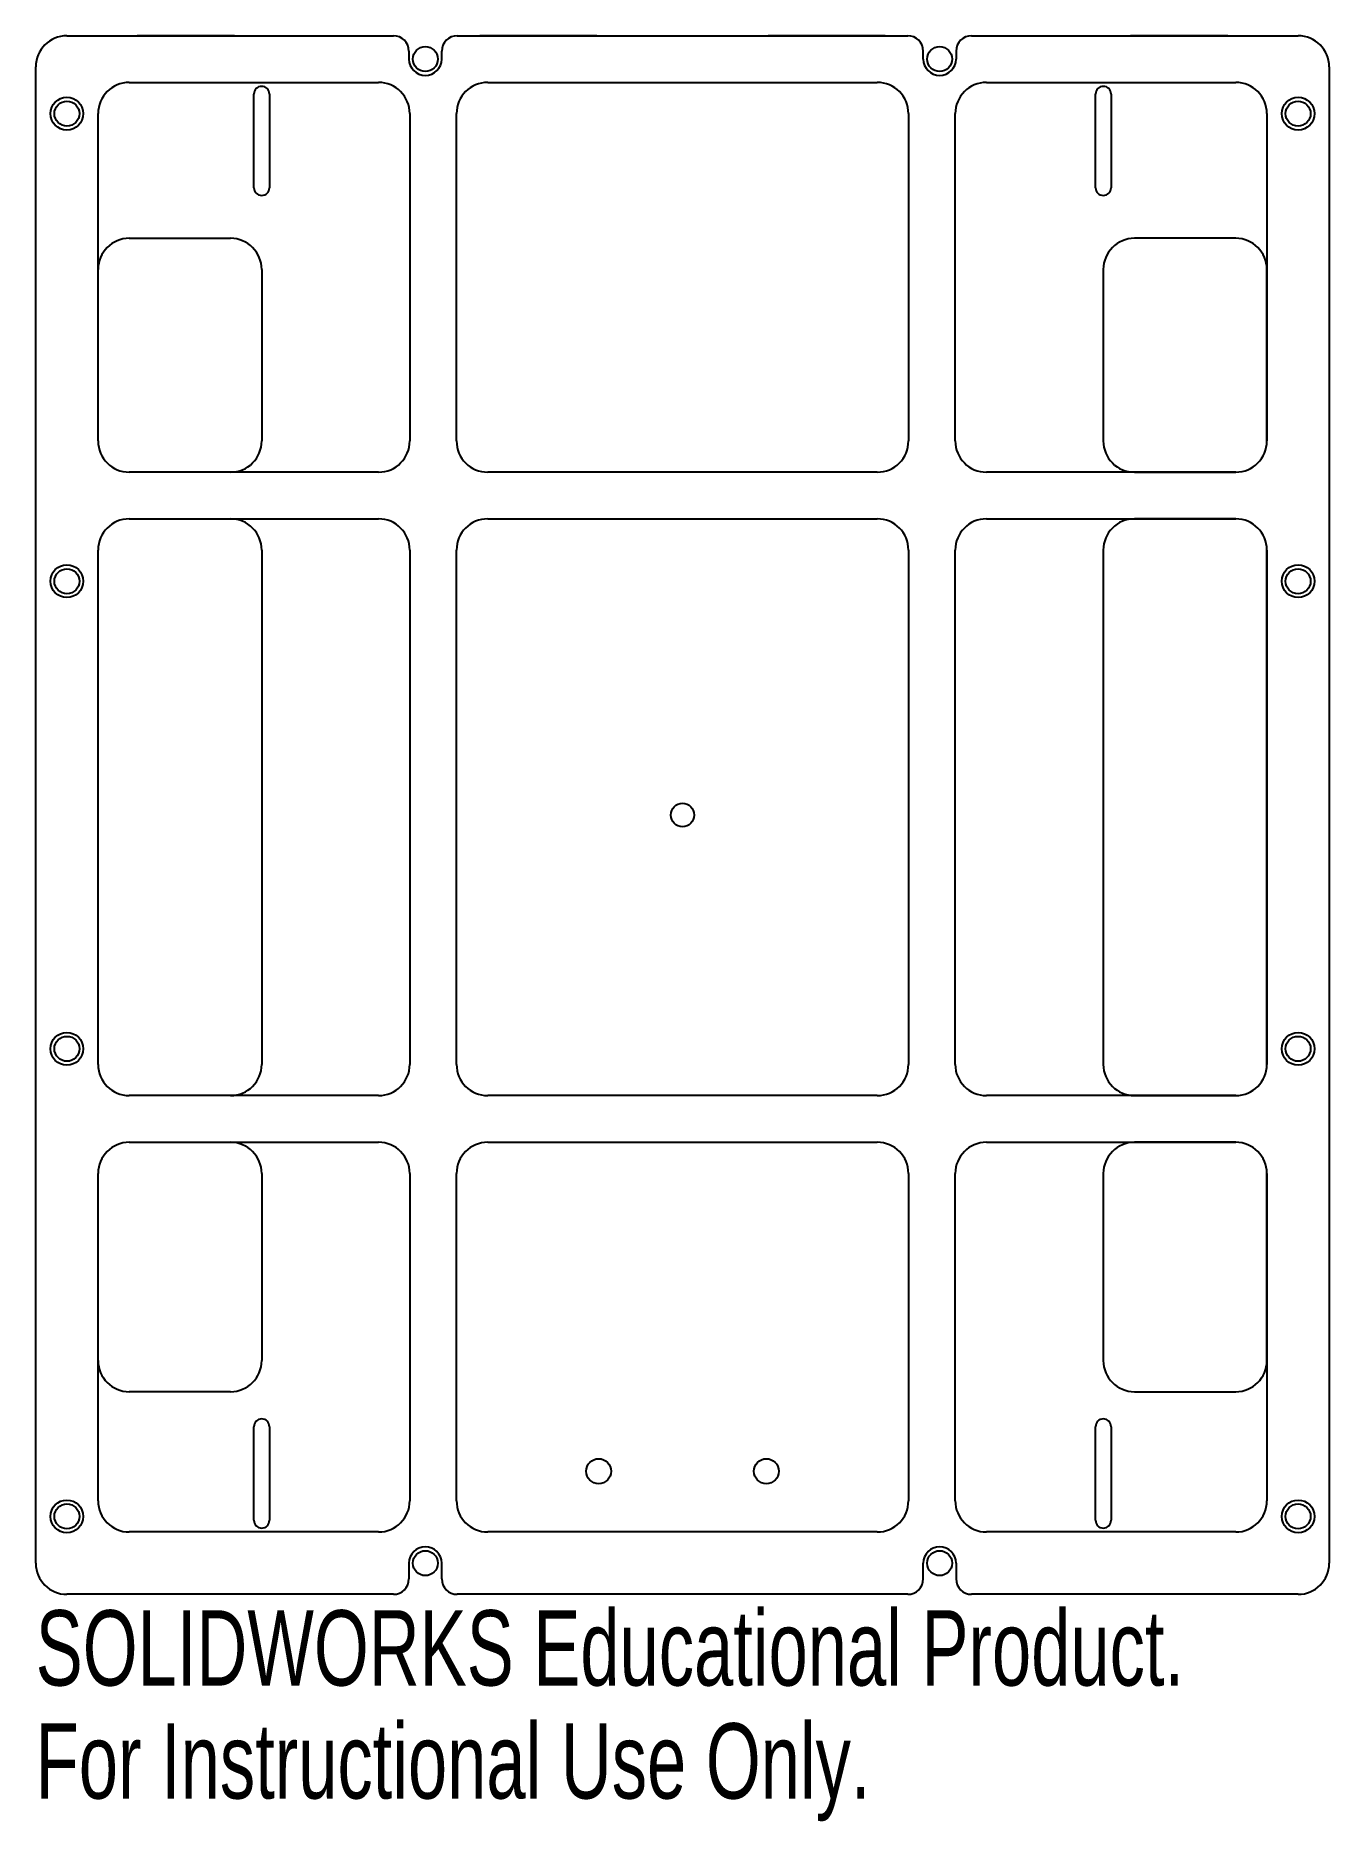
# Model space of a CAD drawing. Header units: millimetres. Extents: x -42 to 42, y -65 to 50.
import ezdxf

# ---------------------------------------------------------------- set-up
doc = ezdxf.new("R2010")
doc.units = ezdxf.units.MM
doc.styles.add('SLDTEXTSTYLE0', font='TXT', dxfattribs={"width": 0.7})

msp = doc.modelspace()

# ---------------------------------------------------------------- linework, layer by layer
at = {"color": 7, "linetype": 'Continuous', "lineweight": 25}
for p, q in [((-39.5, 50), (-18.55, 50)), ((-14.45, 50), (14.45, 50)), ((18.55, 50), (39.5, 50)), ((-17.55, 49), (-17.55, 48.5)), ((-15.45, 48.5), (-15.45, 49)), ((15.45, 48.5), (15.45, 49)), ((17.55, 49), (17.55, 48.5)), ((-41.5, -48), (-41.5, 48)), ((41.5, 48), (41.5, -48)), ((-27.5, 40.25), (-27.5, 46.25)), ((-26.5, 46.25), (-26.5, 40.25)), ((26.5, 40.25), (26.5, 46.25)), ((27.5, 46.25), (27.5, 40.25)), ((-35.5, 37), (-29, 37)), ((35.5, 37), (29, 37)), ((-37.5, 24), (-37.5, 35)), ((-27, 35), (-27, 24)), ((27, 35), (27, 24)), ((37.5, 24), (37.5, 35)), ((-29, 22), (-35.5, 22)), ((29, 22), (35.5, 22)), ((-35.5, 19), (-29, 19)), ((35.5, 19), (29, 19)), ((-37.5, -16), (-37.5, 17)), ((-27, 17), (-27, -16)), ((27, 17), (27, -16)), ((37.5, -16), (37.5, 17)), ((-29, -18), (-35.5, -18)), ((29, -18), (35.5, -18)), ((-35.5, -21), (-29, -21)), ((35.5, -21), (29, -21)), ((-37.5, -35), (-37.5, -23)), ((-27, -23), (-27, -35)), ((27, -23), (27, -35)), ((37.5, -35), (37.5, -23)), ((-29, -37), (-35.5, -37)), ((29, -37), (35.5, -37)), ((-27.5, -45.25), (-27.5, -39.25)), ((-26.5, -39.25), (-26.5, -45.25)), ((26.5, -45.25), (26.5, -39.25)), ((27.5, -39.25), (27.5, -45.25)), ((-17.55, -48), (-17.55, -49)), ((-15.45, -49), (-15.45, -48)), ((15.45, -49), (15.45, -48)), ((17.55, -48), (17.55, -49)), ((-18.55, -50), (-39.5, -50)), ((14.45, -50), (-14.45, -50)), ((39.5, -50), (18.55, -50))]:
    msp.add_line(p, q, dxfattribs=at)
at = {"color": 7, "linetype": 'Continuous'}
for p, q in [((-28.75, 50), (-35, 50)), ((-5.5, 50), (-13, 50)), ((13, 50), (5.5, 50)), ((35, 50), (28.75, 50)), ((-35.5, 47), (-19.5, 47)), ((-12.5, 47), (12.5, 47)), ((19.5, 47), (35.5, 47)), ((-37.5, 24), (-37.5, 45)), ((-17.5, 45), (-17.5, 24)), ((-14.5, 24), (-14.5, 45)), ((14.5, 45), (14.5, 24)), ((17.5, 24), (17.5, 45)), ((37.5, 45), (37.5, 24)), ((-19.5, 22), (-35.5, 22)), ((12.5, 22), (-12.5, 22)), ((35.5, 22), (19.5, 22)), ((-35.5, 19), (-19.5, 19)), ((-12.5, 19), (12.5, 19)), ((19.5, 19), (35.5, 19)), ((-37.5, -16), (-37.5, 17)), ((-17.5, 17), (-17.5, -16)), ((-14.5, -16), (-14.5, 17)), ((14.5, 17), (14.5, -16)), ((17.5, -16), (17.5, 17)), ((37.5, 17), (37.5, -16)), ((-19.5, -18), (-35.5, -18)), ((12.5, -18), (-12.5, -18)), ((35.5, -18), (19.5, -18)), ((-35.5, -21), (-19.5, -21)), ((-12.5, -21), (12.5, -21)), ((19.5, -21), (35.5, -21)), ((-37.5, -44), (-37.5, -23)), ((-17.5, -23), (-17.5, -44)), ((-14.5, -44), (-14.5, -23)), ((14.5, -23), (14.5, -44)), ((17.5, -44), (17.5, -23)), ((37.5, -23), (37.5, -44)), ((-19.5, -46), (-35.5, -46)), ((12.5, -46), (-12.5, -46)), ((35.5, -46), (19.5, -46))]:
    msp.add_line(p, q, dxfattribs=at)
for centre in [(-16.5, 48.5), (16.5, 48.5), (-39.5, 45), (39.5, 45), (-39.5, 15), (39.5, 15), (-39.5, -15), (39.5, -15), (-39.5, -45), (39.5, -45), (-16.5, -48), (16.5, -48)]:
    msp.add_circle(centre, 0.8, dxfattribs=at)
at = {"color": 7, "linetype": 'Continuous', "lineweight": 25}
for centre, radius in [((-39.5, 45), 1.05), ((39.5, 45), 1.05), ((-39.5, 15), 1.05), ((39.5, 15), 1.05), ((0, 0), 0.75), ((-39.5, -15), 1.05), ((39.5, -15), 1.05), ((-5.38, -42.1), 0.8), ((5.38, -42.1), 0.8), ((-39.5, -45), 1.05), ((39.5, -45), 1.05)]:
    msp.add_circle(centre, radius, dxfattribs=at)
for centre, radius, start, end in [((-39.5, 48), 2, 90, 180), ((-18.55, 49), 1, 0, 90), ((-14.45, 49), 1, 90, 180), ((14.45, 49), 1, 0, 90), ((18.55, 49), 1, 90, 180), ((39.5, 48), 2, 0, 90), ((-16.5, 48.5), 1.05, 180, 0), ((16.5, 48.5), 1.05, 180, 0), ((-27, 46.25), 0.5, 360, 180), ((27, 46.25), 0.5, 360, 180), ((-27, 40.25), 0.5, 180, 360), ((27, 40.25), 0.5, 180, 360), ((-35.5, 35), 2, 90, 180), ((-29, 35), 2, 0, 90), ((29, 35), 2, 90, 180), ((35.5, 35), 2, 0, 90), ((-35.5, 24), 2, 180, 270), ((-29, 24), 2, 270, 0), ((29, 24), 2, 180, 270), ((35.5, 24), 2, 270, 0), ((-35.5, 17), 2, 90, 180), ((-29, 17), 2, 0, 90), ((29, 17), 2, 90, 180), ((35.5, 17), 2, 0, 90), ((-35.5, -16), 2, 180, 270), ((-29, -16), 2, 270, 0), ((29, -16), 2, 180, 270), ((35.5, -16), 2, 270, 0), ((-35.5, -23), 2, 90, 180), ((-29, -23), 2, 0, 90), ((29, -23), 2, 90, 180), ((35.5, -23), 2, 0, 90), ((-35.5, -35), 2, 180, 270), ((-29, -35), 2, 270, 0), ((29, -35), 2, 180, 270), ((35.5, -35), 2, 270, 0), ((-27, -39.25), 0.5, 0, 180), ((27, -39.25), 0.5, 0, 180), ((-27, -45.25), 0.5, 180, 0), ((27, -45.25), 0.5, 180, 0), ((-16.5, -48), 1.05, 0, 180), ((16.5, -48), 1.05, 0, 180), ((-39.5, -48), 2, 180, 270), ((39.5, -48), 2, 270, 0), ((-18.55, -49), 1, 270, 0), ((-14.45, -49), 1, 180, 270), ((14.45, -49), 1, 270, 0), ((18.55, -49), 1, 180, 270)]:
    msp.add_arc(centre, radius, start, end, dxfattribs=at)
at = {"color": 7, "linetype": 'Continuous'}
for centre, start, end in [((-35.5, 45), 90, 180), ((-19.5, 45), 0, 90), ((-12.5, 45), 90, 180), ((12.5, 45), 0, 90), ((19.5, 45), 90, 180), ((35.5, 45), 0, 90), ((-35.5, 24), 180, 270), ((-19.5, 24), 270, 0), ((-12.5, 24), 180, 270), ((12.5, 24), 270, 0), ((19.5, 24), 180, 270), ((35.5, 24), 270, 0), ((-35.5, 17), 90, 180), ((-19.5, 17), 0, 90), ((-12.5, 17), 90, 180), ((12.5, 17), 0, 90), ((19.5, 17), 90, 180), ((35.5, 17), 0, 90), ((-35.5, -16), 180, 270), ((-19.5, -16), 270, 0), ((-12.5, -16), 180, 270), ((12.5, -16), 270, 0), ((19.5, -16), 180, 270), ((35.5, -16), 270, 0), ((-35.5, -23), 90, 180), ((-19.5, -23), 0, 90), ((-12.5, -23), 90, 180), ((12.5, -23), 0, 90), ((19.5, -23), 90, 180), ((35.5, -23), 0, 90), ((-35.5, -44), 180, 270), ((-19.5, -44), 270, 0), ((-12.5, -44), 180, 270), ((12.5, -44), 270, 0), ((19.5, -44), 180, 270), ((35.5, -44), 270, 0)]:
    msp.add_arc(centre, 2, start, end, dxfattribs=at)

# ---------------------------------------------------------------- texts
at = {"color": 7, "linetype": 'Continuous', "char_height": 4.8336, "attachment_point": 1, "style": 'SLDTEXTSTYLE0'}
for s, insert in [('SOLIDWORKS Educational Product.', (-41.5, -51.02)), ('For Instructional Use Only.', (-41.5, -58.27))]:
    msp.add_mtext(s, dxfattribs=dict(at, insert=insert))

doc.saveas('drawing.dxf')
